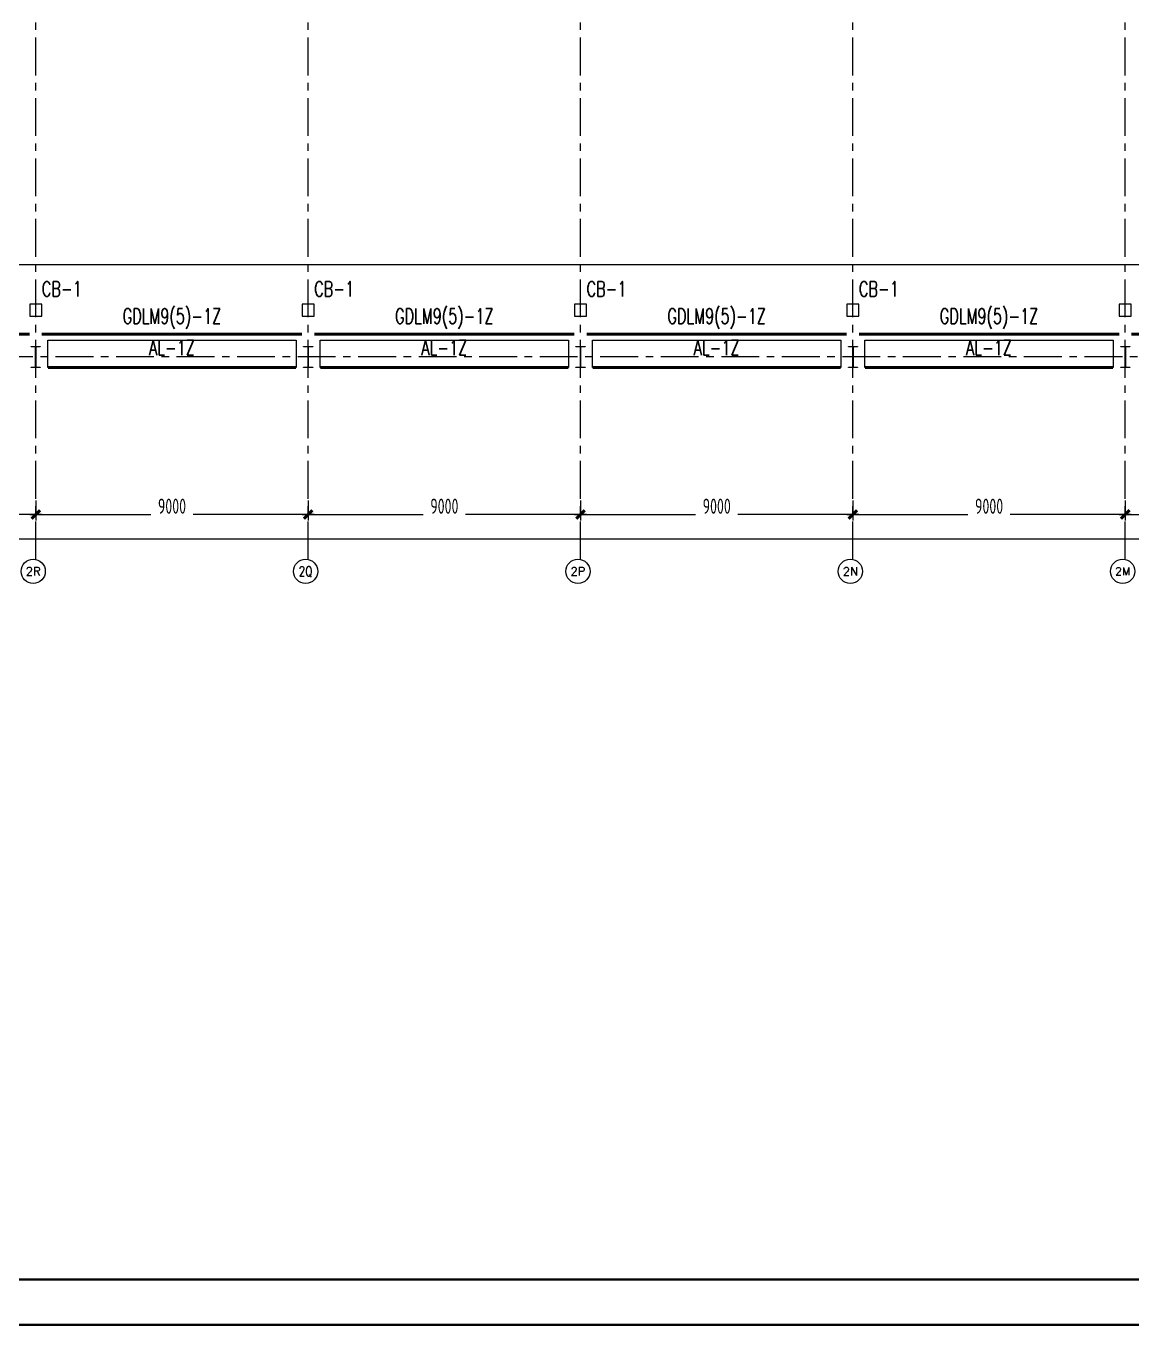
# Model space of a CAD drawing. Extents: x -1201378 to 2367219, y -619313 to 244905.
# Drawn here: x 1580919 to 1617464, y -96140 to -53156 of the extents above; entities that cross this region are included whole.
import ezdxf
from ezdxf.enums import TextEntityAlignment as Align

# ---------------------------------------------------------------- set-up
doc = ezdxf.new("R2010")
doc.units = 0
doc.header["$LTSCALE"] = 1000
doc.linetypes.add('CENTER', pattern=[2, 1.25, -0.25, 0.25, -0.25])
doc.layers.get('0').update_dxf_attribs({"linetype": 'CONTINUOUS'})
doc.layers.get('Defpoints').update_dxf_attribs({"linetype": 'CONTINUOUS'})
doc.layers.add('0-cxFrame', color=155, linetype='CONTINUOUS')
for name, color, linetype, lineweight in [('0-cxText', 131, 'CONTINUOUS', 25), ('S-axis', 111, 'CONTINUOUS', 0), ('S-col', 2, 'CONTINUOUS', 0), ('S-dote', 5, 'CENTER', 0), ('THIN', 7, 'CONTINUOUS', 0), ('吊车梁', 4, 'CONTINUOUS', 0)]:
    doc.layers.add(name, color=color, linetype=linetype, lineweight=lineweight)
doc.styles.add('_TCH_AXIS', font='COMPLEX', dxfattribs={"bigfont": 'GBCBIG'})
doc.styles.add('cx_tuming', font='simhei.ttf')
doc.styles.add('cx_tuqian1', font='')
doc.styles.add('TSSD_Dimension', font='tssdeng.shx', dxfattribs={"width": 0.7, "bigfont": 'hztxt.shx'})
doc.styles.add('TSSD_Rein', font='tj-romans1.shx', dxfattribs={"width": 0.7, "bigfont": 'tj-hztxt.shx'})
doc.styles.add('黑体', font='simhei.ttf', dxfattribs={"width": 0.8})
doc.styles.get('cx_tuqian1').set_extended_font_data('SimSun')
doc.dimstyles.new('TSSD_200_200', dxfattribs={"dimtxt": 500, "dimasz": 200, "dimexe": 200, "dimexo": 500, "dimgap": 200, "dimtad": 1, "dimdec": 0, "dimzin": 0, "dimdsep": 46, "dimtxsty": 'TSSD_Dimension', "dimblk": 'ARCHTICK', "dimcen": 0, "dimdle": 200, "dimclrt": 7, "dimadec": 0, "dimazin": 0, "dimtfac": 1, "dimtdec": 0, "dimtix": 1, "dimtmove": 2, "dimatfit": 3, "dimfxl": 1, "dimtolj": 1, "dimtzin": 0, "dimarcsym": 0})

# ---------------------------------------------------------------- blocks, each defined once
blk = doc.blocks.new('_ArchTick')
at = {"color": 0, "linetype": 'ByBlock', "const_width": 0.5}
blk.add_lwpolyline([(-0.71, -0.71), (0.71, 0.71)], dxfattribs=at)
blk = doc.blocks.new('*D68')
at = {"layer": 'Defpoints', "color": 0, "transparency": 16777216}
for p in [(-227758, -268348), (-218758, -268348), (-218758, -269308)]:
    blk.add_point(p, dxfattribs=at)
at = {"layer": 'S-axis', "color": 0, "lineweight": -2, "transparency": 16777216}
for p, q in [((-227758, -268848), (-227758, -269508)), ((-218758, -268848), (-218758, -269508)), ((-227958, -269308), (-223957, -269308)), ((-218558, -269308), (-222560, -269308))]:
    blk.add_line(p, q, dxfattribs=at)
at = {"layer": 'S-axis', "color": 0, "lineweight": -2, "transparency": 16777216, "xscale": 200, "yscale": 200, "zscale": 200, "rotation": 180}
blk.add_blockref('_ArchTick', (-227758, -269308), dxfattribs=at)
at = {"layer": 'S-axis', "color": 0, "lineweight": -2, "transparency": 16777216, "xscale": 200, "yscale": 200, "zscale": 200}
blk.add_blockref('_ArchTick', (-218758, -269308), dxfattribs=at)
at = {"layer": 'S-axis', "color": 7, "transparency": 16777216, "insert": (-223258, -269033), "char_height": 500, "attachment_point": 5, "style": 'TSSD_Dimension'}
blk.add_mtext('\\A1;9000', dxfattribs=at)
blk = doc.blocks.new('*D69')
at = {"layer": 'Defpoints', "color": 0, "transparency": 16777216}
for p in [(-218758, -268348), (-209758, -268348), (-209758, -269308)]:
    blk.add_point(p, dxfattribs=at)
at = {"layer": 'S-axis', "color": 0, "lineweight": -2, "transparency": 16777216}
for p, q in [((-218758, -268848), (-218758, -269508)), ((-209758, -268848), (-209758, -269508)), ((-218958, -269308), (-214957, -269308)), ((-209558, -269308), (-213560, -269308))]:
    blk.add_line(p, q, dxfattribs=at)
at = {"layer": 'S-axis', "color": 0, "lineweight": -2, "transparency": 16777216, "xscale": 200, "yscale": 200, "zscale": 200, "rotation": 180}
blk.add_blockref('_ArchTick', (-218758, -269308), dxfattribs=at)
at = {"layer": 'S-axis', "color": 0, "lineweight": -2, "transparency": 16777216, "xscale": 200, "yscale": 200, "zscale": 200}
blk.add_blockref('_ArchTick', (-209758, -269308), dxfattribs=at)
at = {"layer": 'S-axis', "color": 7, "transparency": 16777216, "insert": (-214258, -269033), "char_height": 500, "attachment_point": 5, "style": 'TSSD_Dimension'}
blk.add_mtext('\\A1;9000', dxfattribs=at)
blk = doc.blocks.new('*D70')
at = {"layer": 'Defpoints', "color": 0, "transparency": 16777216}
for p in [(-209758, -268348), (-200758, -268348), (-200758, -269308)]:
    blk.add_point(p, dxfattribs=at)
at = {"layer": 'S-axis', "color": 0, "lineweight": -2, "transparency": 16777216}
for p, q in [((-209758, -268848), (-209758, -269508)), ((-200758, -268848), (-200758, -269508)), ((-209958, -269308), (-205957, -269308)), ((-200558, -269308), (-204560, -269308))]:
    blk.add_line(p, q, dxfattribs=at)
at = {"layer": 'S-axis', "color": 0, "lineweight": -2, "transparency": 16777216, "xscale": 200, "yscale": 200, "zscale": 200, "rotation": 180}
blk.add_blockref('_ArchTick', (-209758, -269308), dxfattribs=at)
at = {"layer": 'S-axis', "color": 0, "lineweight": -2, "transparency": 16777216, "xscale": 200, "yscale": 200, "zscale": 200}
blk.add_blockref('_ArchTick', (-200758, -269308), dxfattribs=at)
at = {"layer": 'S-axis', "color": 7, "transparency": 16777216, "insert": (-205258, -269033), "char_height": 500, "attachment_point": 5, "style": 'TSSD_Dimension'}
blk.add_mtext('\\A1;9000', dxfattribs=at)
blk = doc.blocks.new('*D71')
at = {"layer": 'Defpoints', "color": 0, "transparency": 16777216}
for p in [(-200758, -268348), (-191758, -268348), (-191758, -269308)]:
    blk.add_point(p, dxfattribs=at)
at = {"layer": 'S-axis', "color": 0, "lineweight": -2, "transparency": 16777216}
for p, q in [((-200758, -268848), (-200758, -269508)), ((-191758, -268848), (-191758, -269508)), ((-200958, -269308), (-196957, -269308)), ((-191558, -269308), (-195560, -269308))]:
    blk.add_line(p, q, dxfattribs=at)
at = {"layer": 'S-axis', "color": 0, "lineweight": -2, "transparency": 16777216, "xscale": 200, "yscale": 200, "zscale": 200, "rotation": 180}
blk.add_blockref('_ArchTick', (-200758, -269308), dxfattribs=at)
at = {"layer": 'S-axis', "color": 0, "lineweight": -2, "transparency": 16777216, "xscale": 200, "yscale": 200, "zscale": 200}
blk.add_blockref('_ArchTick', (-191758, -269308), dxfattribs=at)
at = {"layer": 'S-axis', "color": 7, "transparency": 16777216, "insert": (-196258, -269033), "char_height": 500, "attachment_point": 5, "style": 'TSSD_Dimension'}
blk.add_mtext('\\A1;9000', dxfattribs=at)
blk = doc.blocks.new('*D72')
at = {"layer": 'Defpoints', "color": 0, "transparency": 16777216}
for p in [(-191758, -268348), (-182758, -268348), (-182758, -269308)]:
    blk.add_point(p, dxfattribs=at)
at = {"layer": 'S-axis', "color": 0, "lineweight": -2, "transparency": 16777216}
for p, q in [((-191758, -268848), (-191758, -269508)), ((-182758, -268848), (-182758, -269508)), ((-191958, -269308), (-187957, -269308)), ((-182558, -269308), (-186560, -269308))]:
    blk.add_line(p, q, dxfattribs=at)
at = {"layer": 'S-axis', "color": 0, "lineweight": -2, "transparency": 16777216, "xscale": 200, "yscale": 200, "zscale": 200, "rotation": 180}
blk.add_blockref('_ArchTick', (-191758, -269308), dxfattribs=at)
at = {"layer": 'S-axis', "color": 0, "lineweight": -2, "transparency": 16777216, "xscale": 200, "yscale": 200, "zscale": 200}
blk.add_blockref('_ArchTick', (-182758, -269308), dxfattribs=at)
at = {"layer": 'S-axis', "color": 7, "transparency": 16777216, "insert": (-187258, -269033), "char_height": 500, "attachment_point": 5, "style": 'TSSD_Dimension'}
blk.add_mtext('\\A1;9000', dxfattribs=at)
blk = doc.blocks.new('*D73')
at = {"layer": 'Defpoints', "color": 0, "transparency": 16777216}
for p in [(-182758, -268348), (-173758, -268348), (-173758, -269308)]:
    blk.add_point(p, dxfattribs=at)
at = {"layer": 'S-axis', "color": 0, "lineweight": -2, "transparency": 16777216}
for p, q in [((-182758, -268848), (-182758, -269508)), ((-173758, -268848), (-173758, -269508)), ((-182958, -269308), (-178957, -269308)), ((-173558, -269308), (-177560, -269308))]:
    blk.add_line(p, q, dxfattribs=at)
at = {"layer": 'S-axis', "color": 0, "lineweight": -2, "transparency": 16777216, "xscale": 200, "yscale": 200, "zscale": 200, "rotation": 180}
blk.add_blockref('_ArchTick', (-182758, -269308), dxfattribs=at)
at = {"layer": 'S-axis', "color": 0, "lineweight": -2, "transparency": 16777216, "xscale": 200, "yscale": 200, "zscale": 200}
blk.add_blockref('_ArchTick', (-173758, -269308), dxfattribs=at)
at = {"layer": 'S-axis', "color": 7, "transparency": 16777216, "insert": (-178258, -269033), "char_height": 500, "attachment_point": 5, "style": 'TSSD_Dimension'}
blk.add_mtext('\\A1;9000', dxfattribs=at)
blk = doc.blocks.new('*D92')
at = {"layer": 'Defpoints', "color": 0, "transparency": 16777216}
for p in [(-240958, -268448), (-82958, -268448), (-82958, -270108)]:
    blk.add_point(p, dxfattribs=at)
at = {"layer": 'S-axis', "color": 0, "lineweight": -2, "transparency": 16777216}
for p, q in [((-240958, -268948), (-240958, -270308)), ((-82958, -268948), (-82958, -270308)), ((-241158, -270108), (-162899, -270108)), ((-82758, -270108), (-161018, -270108))]:
    blk.add_line(p, q, dxfattribs=at)
at = {"layer": 'S-axis', "color": 0, "lineweight": -2, "transparency": 16777216, "xscale": 200, "yscale": 200, "zscale": 200, "rotation": 180}
blk.add_blockref('_ArchTick', (-240958, -270108), dxfattribs=at)
at = {"layer": 'S-axis', "color": 0, "lineweight": -2, "transparency": 16777216, "xscale": 200, "yscale": 200, "zscale": 200}
blk.add_blockref('_ArchTick', (-82958, -270108), dxfattribs=at)
at = {"layer": 'S-axis', "color": 7, "transparency": 16777216, "insert": (-161958, -269833), "char_height": 500, "attachment_point": 5, "style": 'TSSD_Dimension'}
blk.add_mtext('\\A1;158000', dxfattribs=at)
blk = doc.blocks.new('nt66')
at = {"layer": 'S-col'}
blk.add_lwpolyline([(-195790, 766820), (-195490, 766820), (-195490, 766808), (-195636, 766808), (-195636, 766132), (-195490, 766132), (-195490, 766120), (-195790, 766120), (-195790, 766132), (-195644, 766132), (-195644, 766808), (-195790, 766808)], close=True, dxfattribs=at)
blk = doc.blocks.new('33333')
for p in [(-68214, -126400), (-59214, -126400), (-50214, -126400), (-41214, -126400), (-32214, -126400)]:
    blk.add_blockref('nt66', p)
blk = doc.blocks.new('TK22.A0 L(Dragon)')
at = {"layer": '0-cxFrame', "color": 7, "const_width": 0.5}
blk.add_lwpolyline([(0, 0), (-1486, 0), (-1486, 841), (0, 841)], close=True, dxfattribs=at)
at = {"layer": '0-cxFrame', "const_width": 0.5}
blk.add_lwpolyline([(-80, 10), (-1466, 10), (-1466, 831), (-80, 831)], close=True, dxfattribs=at)
at = {"style": '黑体', "flags": 4}
blk.add_attdef('图幅', text='', height=3.3, dxfattribs=at).set_placement((-40, 3), align=Align.RIGHT)
at = {"layer": '0-cxText', "flags": 4}
for tag, height, style, p in [('建设单位', 3.5, 'cx_tuming', (-45, 240)), ('项目名称', 3.5, 'cx_tuming', (-45, 210)), ('子项名称', 3.5, 'cx_tuming', (-45, 180)), ('工程编号', 3.3, 'cx_tuqian1', (-35, 165)), ('图名1', 3.5, 'cx_tuming', (-45, 87)), ('图名2', 3.5, 'cx_tuming', (-45, 79)), ('图名3', 3.5, 'cx_tuming', (-45, 71)), ('出图日期', 3.3, 'cx_tuqian1', (-39, 60)), ('专业', 3.3, 'cx_tuqian1', (-55, 52)), ('图号', 3.3, 'cx_tuqian1', (-55, 44)), ('版次', 3.3, 'cx_tuqian1', (-20, 44))]:
    blk.add_attdef(tag, text='', height=height, dxfattribs=dict(at, style=style)).set_placement(p, align=Align.MIDDLE)
at = {"layer": 'Defpoints', "color": 6, "flags": 4}
for tag, height, style, p in [('tufu', 3.3, '黑体', (-12, 12)), ('dwfname', 4, 'cx_tuqian1', (-80, 3))]:
    blk.add_attdef(tag, text='', height=height, dxfattribs=dict(at, style=style)).set_placement(p, align=Align.RIGHT)
blk = doc.blocks.new('2#轴网')
at = {"layer": 'S-axis'}
for centre in [(-218843.4, -271187), (-209843.4, -271187), (-200843.4, -271187), (-191843.4, -271187), (-182843.4, -271187)]:
    blk.add_circle(centre, 400, dxfattribs=at)
at = {"layer": 'S-dote'}
for p, q in [((-218758.5, -270787), (-218758.5, -175298.2)), ((-209758.5, -270787), (-209758.5, -175298.2)), ((-200758.5, -270787), (-200758.5, -175298.2)), ((-191758.5, -270787), (-191758.5, -175298.2)), ((-182758.5, -270787), (-182758.5, -175298.2)), ((-74854.3, -264098.2), (-251154.3, -264098.2))]:
    blk.add_line(p, q, dxfattribs=at)
at = {"layer": 'S-axis', "style": '_TCH_AXIS'}
for s, height, p, p2 in [('2R', 270.86, (-219088.4, -271322.5), (-218598.3, -271322.5)), ('2P', 276.42, (-201086.9, -271325.3), (-200599.9, -271325.3)), ('2N', 265.5, (-192089.9, -271319.8), (-191596.8, -271319.8)), ('2M', 255.29, (-183092.6, -271314.7), (-182594.2, -271314.7))]:
    blk.add_text(s, height=height, dxfattribs=at).set_placement(p, p2, align=Align.FIT)
at = {"layer": 'S-axis', "style": '_TCH_AXIS', "width": 0.807692}
blk.add_text('2Q', height=327.87, dxfattribs=at).set_placement((-210070.4, -271351), (-209616.4, -271351), align=Align.FIT)
at = {"layer": 'S-axis'}
for base, p1, p2, picture, middle in [((-82958.5, -270108.2), (-240958.5, -268448.2), (-82958.5, -268448.2), '*D92', (-161958.5, -269833.2)), ((-218758.5, -269308.2), (-227758.5, -268348.2), (-218758.5, -268348.2), '*D68', (-223258.5, -269033.2)), ((-209758.5, -269308.2), (-218758.5, -268348.2), (-209758.5, -268348.2), '*D69', (-214258.5, -269033.2)), ((-200758.5, -269308.2), (-209758.5, -268348.2), (-200758.5, -268348.2), '*D70', (-205258.5, -269033.2)), ((-191758.5, -269308.2), (-200758.5, -268348.2), (-191758.5, -268348.2), '*D71', (-196258.5, -269033.2)), ((-182758.5, -269308.2), (-191758.5, -268348.2), (-182758.5, -268348.2), '*D72', (-187258.5, -269033.2)), ((-173758.5, -269308.2), (-182758.5, -268348.2), (-173758.5, -268348.2), '*D73', (-178258.5, -269033.2))]:
    dim = blk.add_linear_dim(base=base, p1=p1, p2=p2, angle=0, dimstyle='TSSD_200_200', dxfattribs=at)
    dim.commit()
    dim.dimension.update_dxf_attribs({"geometry": picture, "text_midpoint": middle, "dimtype": 161})

msp = doc.modelspace()

# ---------------------------------------------------------------- linework, layer by layer
at = {"layer": '吊车梁', "color": 6, "const_width": 50}
msp.add_lwpolyline([(1560141.5, -61048.2), (1716041.5, -61048.2)], dxfattribs=at)
at = {"layer": '吊车梁'}
for points in [[(1581041.5, -62748.2), (1581441.5, -62748.2), (1581441.5, -62348.2), (1581041.5, -62348.2)], [(1590041.5, -62748.2), (1590441.5, -62748.2), (1590441.5, -62348.2), (1590041.5, -62348.2)], [(1599041.5, -62748.2), (1599441.5, -62748.2), (1599441.5, -62348.2), (1599041.5, -62348.2)], [(1608041.5, -62748.2), (1608441.5, -62748.2), (1608441.5, -62348.2), (1608041.5, -62348.2)], [(1617041.5, -62748.2), (1617441.5, -62748.2), (1617441.5, -62348.2), (1617041.5, -62348.2)], [(1589841.5, -64448.2), (1581641.5, -64448.2), (1581641.5, -63548.2), (1589841.5, -63548.2)], [(1598841.5, -64448.2), (1590641.5, -64448.2), (1590641.5, -63548.2), (1598841.5, -63548.2)], [(1607841.5, -64448.2), (1599641.5, -64448.2), (1599641.5, -63548.2), (1607841.5, -63548.2)], [(1616841.5, -64448.2), (1608641.5, -64448.2), (1608641.5, -63548.2), (1616841.5, -63548.2)]]:
    msp.add_lwpolyline(points, close=True, dxfattribs=at)
at = {"layer": '吊车梁', "const_width": 100}
for points in [[(1581041.5, -63348.2), (1572441.5, -63348.2)], [(1590041.5, -63348.2), (1581441.5, -63348.2)], [(1599041.5, -63348.2), (1590441.5, -63348.2)], [(1608041.5, -63348.2), (1599441.5, -63348.2)], [(1617041.5, -63348.2), (1608441.5, -63348.2)], [(1626041.5, -63348.2), (1617441.5, -63348.2)], [(1589841.5, -64448.2), (1581641.5, -64448.2)], [(1598841.5, -64448.2), (1590641.5, -64448.2)], [(1607841.5, -64448.2), (1599641.5, -64448.2)], [(1616841.5, -64448.2), (1608641.5, -64448.2)]]:
    msp.add_lwpolyline(points, dxfattribs=at)

# ---------------------------------------------------------------- block references
at = {"layer": '0-cxFrame', "xscale": 150, "yscale": 150, "zscale": 150}
msp.add_blockref('TK22.A0 L(Dragon)', (1749426.9, -96102.2), dxfattribs=at)
at = {"layer": 'S-axis'}
msp.add_blockref('2#轴网', (1800000, 200000), dxfattribs=at)
at = {"layer": 'S-col'}
msp.add_blockref('33333', (1845095.7, -704168.2), dxfattribs=at)

# ---------------------------------------------------------------- texts
at = {"layer": 'THIN', "style": 'TSSD_Rein', "width": 0.7}
for p in [(1581441.5, -62248.2), (1590441.5, -62248.2), (1599441.5, -62248.2), (1608441.5, -62248.2)]:
    msp.add_text('CB-1', height=500, dxfattribs=at).set_placement(p, align=Align.BOTTOM_LEFT)
for s, p in [('GDLM9(5)-1Z', (1585741.5, -63148.2)), ('GDLM9(5)-1Z', (1594741.5, -63148.2)), ('GDLM9(5)-1Z', (1603741.5, -63148.2)), ('GDLM9(5)-1Z', (1612741.5, -63148.2)), ('AL-1Z', (1585741.5, -64194.4)), ('AL-1Z', (1594741.5, -64194.4)), ('AL-1Z', (1603741.5, -64194.4)), ('AL-1Z', (1612741.5, -64194.4))]:
    msp.add_text(s, height=500, dxfattribs=at).set_placement(p, align=Align.BOTTOM_CENTER)

doc.saveas('drawing.dxf')
